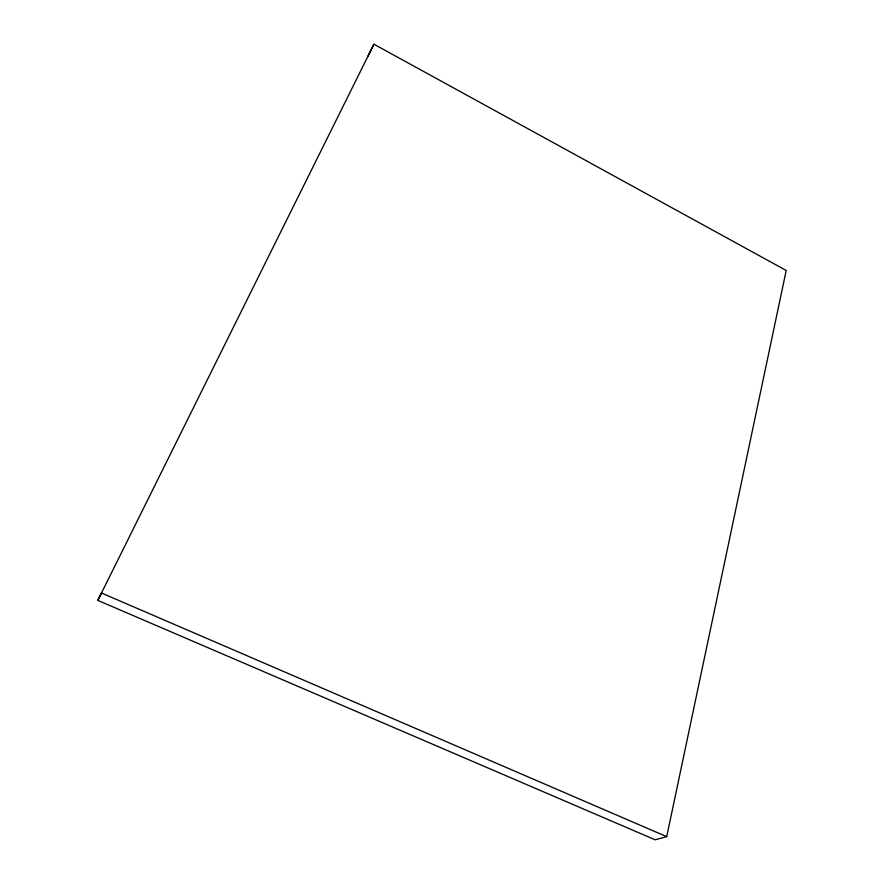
<?xml version="1.0" encoding="UTF-8"?>
<svg xmlns="http://www.w3.org/2000/svg" width="884" height="884" viewBox="0 0 884 884"><rect width="100%" height="100%" fill="white"/><g stroke="black" fill="none" stroke-linecap="round" stroke-linejoin="round"><path stroke-width="1.33" d="M666.713 836.651L786.196 270.471L373.932 44.2L97.804 600.38L655.166 839.8L666.713 836.651L101.45 592.987L97.804 600.38M367.91 56.355L373.932 44.2"/></g></svg>
